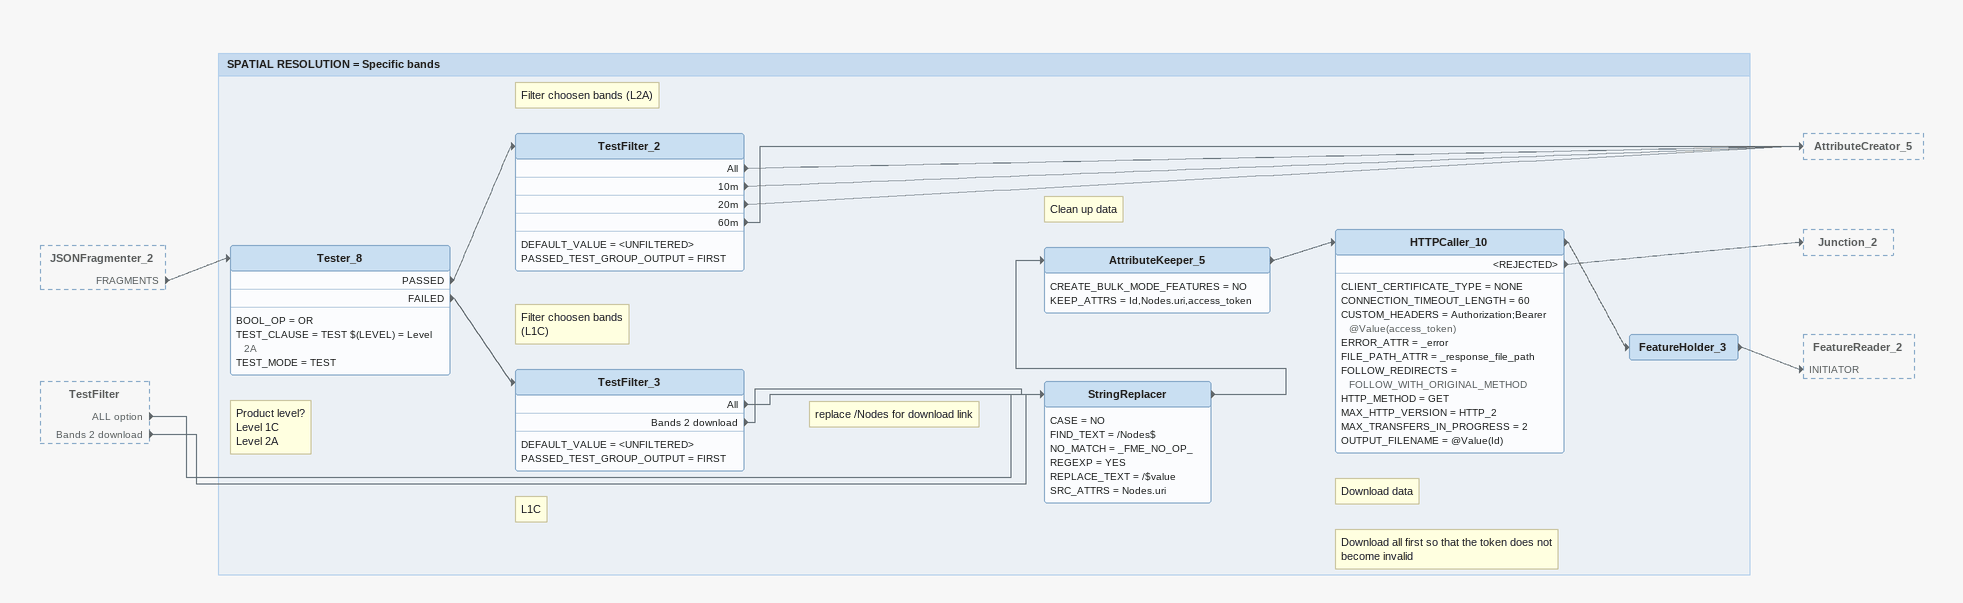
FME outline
JSONFragmenter_2 [outside]
    FRAGMENTS -> Tester_8
TestFilter [outside]
    ALL option -> StringReplacer
    Bands 2 download -> StringReplacer

Bookmark: SPATIAL RESOLUTION = Specific bands
Note: Product level? / Level 1C / Level 2A
Tester_8
    BOOL_OP = OR
    TEST_CLAUSE = TEST $(LEVEL) = Level 2A
    TEST_MODE = TEST
    PASSED -> TestFilter_2
    FAILED -> TestFilter_3
Note: Filter choosen bands (L2A)
TestFilter_2
    DEFAULT_VALUE = <UNFILTERED>
    PASSED_TEST_GROUP_OUTPUT = FIRST
    All -> AttributeCreator_5
    10m -> AttributeCreator_5
    20m -> AttributeCreator_5
    60m -> AttributeCreator_5
Note: L1C
Note: Filter choosen bands / (L1C)
TestFilter_3
    DEFAULT_VALUE = <UNFILTERED>
    PASSED_TEST_GROUP_OUTPUT = FIRST
    All -> StringReplacer
    Bands 2 download -> StringReplacer
Note: replace /Nodes for download link
StringReplacer
    CASE = NO
    FIND_TEXT = /Nodes$
    NO_MATCH = _FME_NO_OP_
    REGEXP = YES
    REPLACE_TEXT = /$value
    SRC_ATTRS = Nodes.uri
    -> AttributeKeeper_5
Note: Clean up data
AttributeKeeper_5
    CREATE_BULK_MODE_FEATURES = NO
    KEEP_ATTRS = Id,Nodes.uri,access_token
    -> HTTPCaller_10
Note: Download data
HTTPCaller_10
    CLIENT_CERTIFICATE_TYPE = NONE
    CONNECTION_TIMEOUT_LENGTH = 60
    CUSTOM_HEADERS = Authorization;Bearer @Value(access_token)
    ERROR_ATTR = _error
    FILE_PATH_ATTR = _response_file_path
    FOLLOW_REDIRECTS = FOLLOW_WITH_ORIGINAL_METHOD
    HTTP_METHOD = GET
    MAX_HTTP_VERSION = HTTP_2
    MAX_TRANSFERS_IN_PROGRESS = 2
    OUTPUT_FILENAME = @Value(Id)
    -> FeatureHolder_3
    <REJECTED> -> Junction_2
Note: Download all first so that the token does not become invalid
FeatureHolder_3
    -> FeatureReader_2 [INITIATOR]
